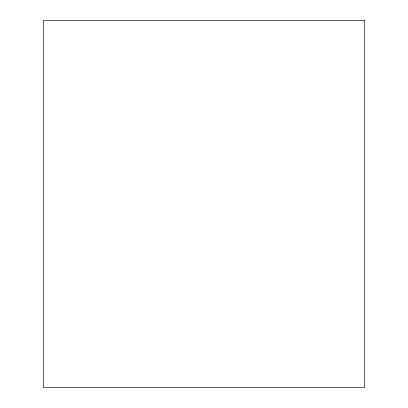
<?xml version="1.0" encoding="UTF-8"?>
<svg xmlns="http://www.w3.org/2000/svg" width="408" height="408" viewBox="0 0 408 408"><rect width="100%" height="100%" fill="white"/><g stroke="black" fill="none" stroke-linecap="round" stroke-linejoin="round"><path stroke-width="0.61" d="M364.65 20.4L43.35 20.4L43.35 387.6L364.65 387.6L364.65 20.4"/></g></svg>
